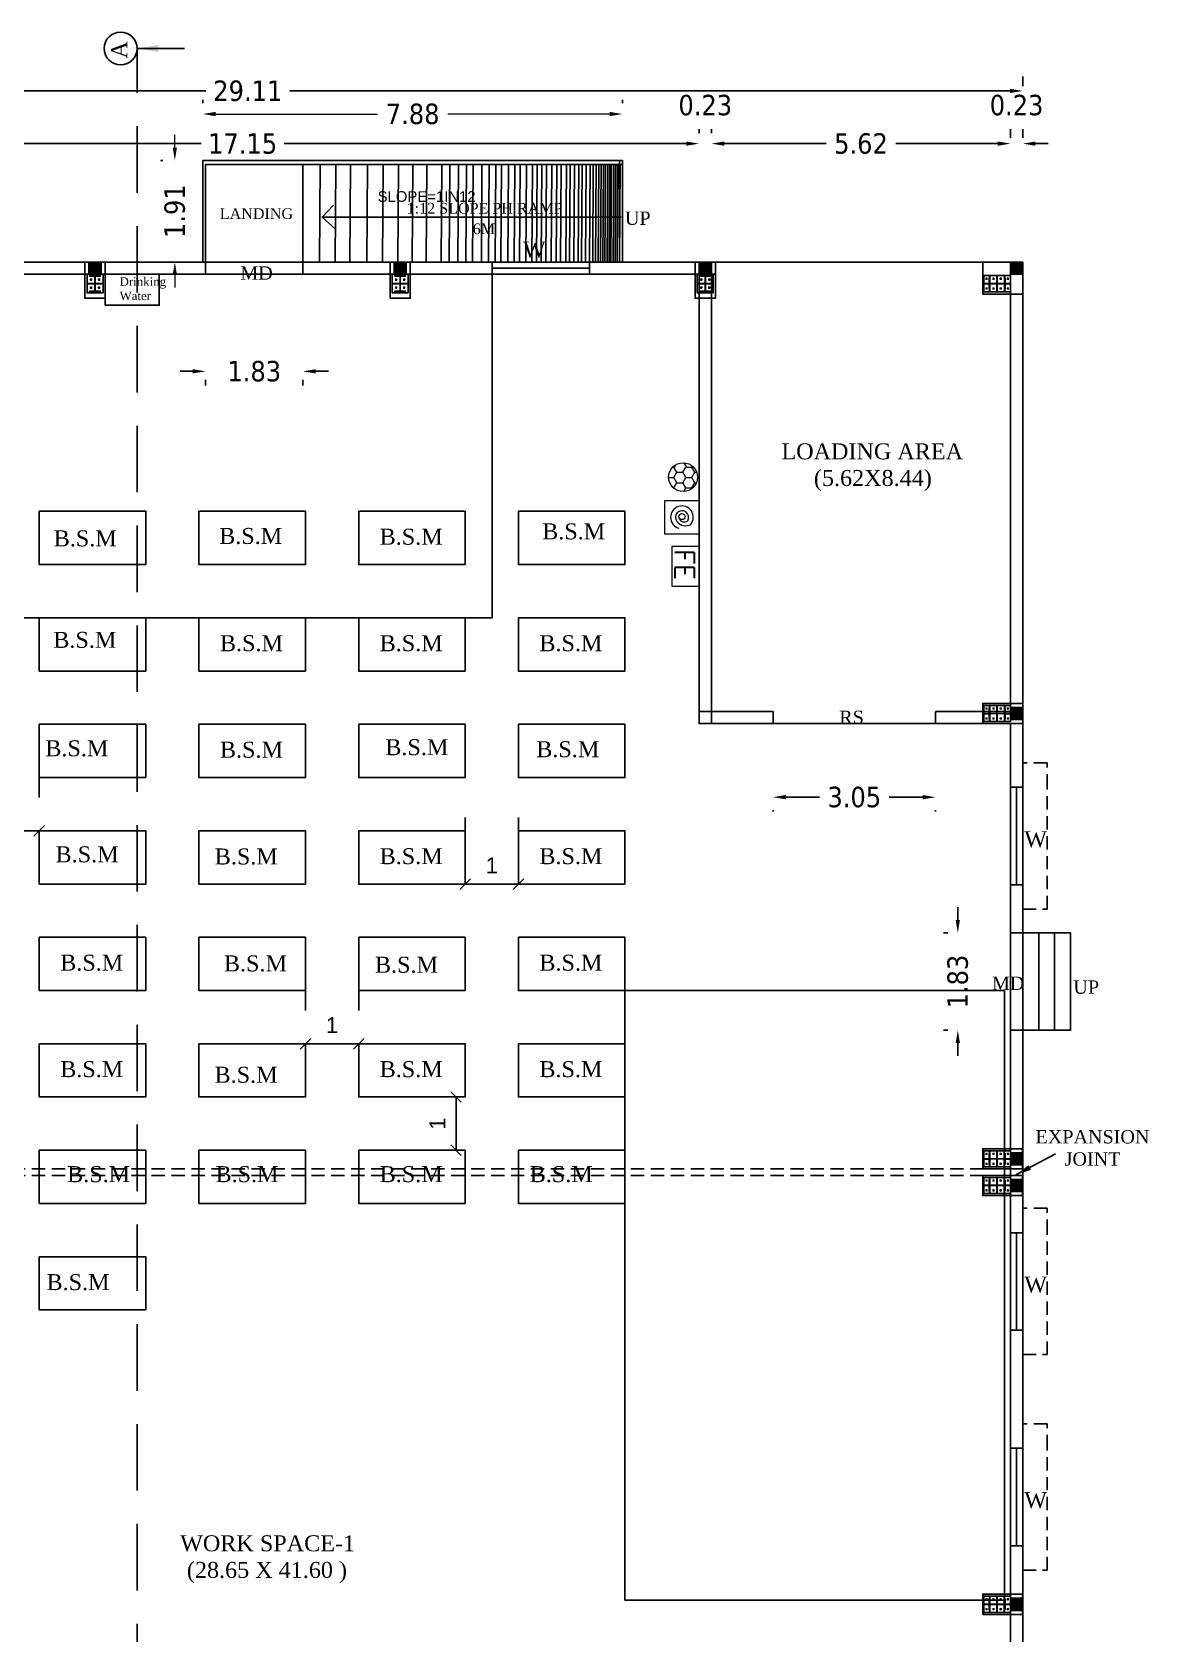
# Model space of a CAD drawing. Header units: metres. Extents: x 2063 to 2266, y 1708 to 2054.
# Drawn here: x 2231.33 to 2252.31, y 1903.13 to 1933.22 of the extents above; entities that cross this region are included whole.
import ezdxf

# ---------------------------------------------------------------- set-up
doc = ezdxf.new("R2010")
doc.units = ezdxf.units.M
doc.linetypes.add('DASHED', pattern=[0.75, 0.5, -0.25])
doc.linetypes.add('HIDDEN', pattern=[0.375, 0.25, -0.125])
for name, color, linetype in [('BLK_2_COVERED_AREA', 140, 'Continuous'), ('BLK_2_FLR_0_EXIT_WIDTH_DOOR', 2, 'Continuous'), ('BLK_2_FLR_0_REGULAR_ROOM_1', 4, 'Continuous'), ('BLK_2_FLR_0_ROOM_1_LIGHT_VENTILATION_1', 4, 'Continuous'), ('WORKSHOP_AREA', 121, 'Continuous')]:
    doc.layers.add(name, color=color, linetype=linetype)
doc.layers.add('BLK_2_DA_RAMP_1', color=1, linetype='Continuous', lineweight=0)
doc.layers.add('BLK_2_FLR_0_BLT_UP_AREA', color=45, linetype='Continuous', plot=False)
doc.styles.add('CODE', font='tahoma.ttf')
doc.styles.add('DIM', font='swissc.ttf')
doc.styles.add('ROMANS', font='times.ttf', dxfattribs={"height": 12})
doc.styles.add('Schedule', font='romans.shx')
doc.styles.get("Standard").update_dxf_attribs({"font": 'arial.ttf'})
doc.styles.add('TIMES NEW ROMAN', font='times.ttf')
doc.dimstyles.new('Din', dxfattribs={"dimscale": 0, "dimtxt": 0.25, "dimasz": 0.1, "dimexe": 0.15, "dimexo": 0.15, "dimgap": 0.03, "dimtad": 0, "dimzin": 0, "dimdsep": 46, "dimtxsty": 'DIM', "dimblk": 'ARCHTICK', "dimcen": 0.09, "dimdle": 0.15, "dimse1": 1, "dimse2": 1, "dimclrd": 256, "dimclre": 256, "dimclrt": 7, "dimadec": 0, "dimazin": 3, "dimtfac": 1, "dimtofl": 0, "dimtmove": 1, "dimatfit": 3, "dimfxl": 0, "dimtolj": 1, "dimtzin": 0, "dimarcsym": 0})
doc.dimstyles.new('ISO-25', dxfattribs={"dimtxt": 2.5, "dimasz": 2.5, "dimexe": 1.25, "dimexo": 0.625, "dimtad": 1, "dimtxsty": 'Standard', "dimcen": 2.5, "dimadec": 0, "dimazin": 0, "dimtfac": 1, "dimtmove": 0, "dimatfit": 3, "dimfxl": 0, "dimarcsym": 0})
doc.dimstyles.get("Standard").update_dxf_attribs({"dimtxt": 0.18, "dimasz": 0.18, "dimexe": 0.18, "dimexo": 0.0625, "dimgap": 0.09, "dimtad": 0, "dimtih": 1, "dimtoh": 1, "dimdec": 4, "dimzin": 0, "dimdsep": 46, "dimtxsty": 'Standard', "dimcen": 0.09, "dimadec": 0, "dimazin": 0, "dimtfac": 1, "dimtdec": 4, "dimtofl": 0, "dimtmove": 0, "dimatfit": 3, "dimfxl": 0, "dimtolj": 1, "dimtzin": 0, "dimarcsym": 0})

# ---------------------------------------------------------------- blocks, each defined once
blk = doc.blocks.new('BOLT')
at = {"linetype": 'ByBlock'}
for p, q in [((20, 0), (-20, 0)), ((0, -20), (0, 20))]:
    blk.add_line(p, q, dxfattribs=at)
blk.add_circle((0, 0), 10, dxfattribs=at)
blk = doc.blocks.new('90P')
blk.add_hatch(color=256).paths.add_polyline_path([(3179, 1331), (2949, 1331), (2949, 1101), (3179, 1101)])
for points in [[(2949, 1026), (3699, 1026), (3699, 1406), (2949, 1406)], [(3179, 1331), (2949, 1331), (2949, 1101), (3179, 1101)], [(3179, 1369), (3179, 1064), (3679, 1064), (3679, 1369)], [(3179, 1213), (3179, 1219), (3279, 1219), (3279, 1213)], [(3279, 1319), (3279, 1114), (3287, 1114), (3287, 1319)], [(3293, 1369), (3287, 1369), (3287, 1219), (3293, 1219)], [(3293, 1064), (3287, 1064), (3287, 1214), (3293, 1214)], [(3432, 1369), (3426, 1369), (3426, 1219), (3432, 1219)], [(3432, 1064), (3426, 1064), (3426, 1214), (3432, 1214)], [(3565, 1369), (3571, 1369), (3571, 1219), (3565, 1219)], [(3565, 1064), (3571, 1064), (3571, 1214), (3565, 1214)], [(3571, 1319), (3571, 1114), (3579, 1114), (3579, 1319)], [(3679, 1213), (3679, 1219), (3579, 1219), (3579, 1213)]]:
    blk.add_lwpolyline(points, close=True)
blk.add_lwpolyline([(3287, 1214), (3571, 1214), (3571, 1219), (3287, 1219), (3287, 1214)])
at = {"rotation": 180}
for p in [(3229, 1309), (3362, 1309), (3496, 1309)]:
    blk.add_blockref('BOLT', p, dxfattribs=at)
at = {"xscale": -1, "rotation": 180}
blk.add_blockref('BOLT', (3629, 1309), dxfattribs=at)
at = {"xscale": -1}
for p in [(3229, 1124), (3362, 1124), (3496, 1124)]:
    blk.add_blockref('BOLT', p, dxfattribs=at)
blk.add_blockref('BOLT', (3629, 1124))
blk = doc.blocks.new('A$C43231FD8')
for points in [[(150, -175), (-150, -175), (-150, 175), (150, 175)], [(-150, 3), (-150, -3), (-2, -3), (-2, 3)], [(103, 142), (-102, 142), (-102, 150), (103, 150)], [(150, 3), (150, -3), (3, -3), (3, 3)], [(103, -150), (-102, -150), (-102, -142), (103, -142)]]:
    blk.add_lwpolyline(points, close=True)
blk.add_lwpolyline([(-2, -142), (-2, 142), (3, 142), (3, -142), (-2, -142)])
at = {"rotation": 270}
for p in [(-75, 75), (-75, -75)]:
    blk.add_blockref('BOLT', p, dxfattribs=at)
at = {"xscale": -1, "rotation": 90}
for p in [(75, 75), (75, -75)]:
    blk.add_blockref('BOLT', p, dxfattribs=at)
blk = doc.blocks.new('7UJM')
blk.add_hatch(color=256).paths.add_polyline_path([(4472, 341), (4242, 341), (4242, 111), (4472, 111)])
for points in [[(4167, 111), (4547, 111), (4547, 791), (4167, 791)], [(4472, 341), (4242, 341), (4242, 111), (4472, 111)]]:
    blk.add_lwpolyline(points, close=True)
at = {"linetype": 'ByBlock', "xscale": -1, "rotation": 180}
blk.add_blockref('A$C43231FD8', (4357, 516), dxfattribs=at)
blk = doc.blocks.new('9856')
blk.add_hatch(color=256).paths.add_polyline_path([(3179, 341), (2949, 341), (2949, 111), (3179, 111)])
for points in [[(2949, 111), (3699, 111), (3699, 711), (2949, 711)], [(3179, 669), (3179, 364), (3679, 364), (3679, 669)], [(3279, 619), (3279, 414), (3287, 414), (3287, 619)], [(3293, 669), (3287, 669), (3287, 519), (3293, 519)], [(3432, 669), (3426, 669), (3426, 519), (3432, 519)], [(3565, 669), (3571, 669), (3571, 519), (3565, 519)], [(3571, 619), (3571, 414), (3579, 414), (3579, 619)], [(3179, 341), (2949, 341), (2949, 111), (3179, 111)], [(3179, 513), (3179, 519), (3279, 519), (3279, 513)], [(3293, 364), (3287, 364), (3287, 514), (3293, 514)], [(3432, 364), (3426, 364), (3426, 514), (3432, 514)], [(3565, 364), (3571, 364), (3571, 514), (3565, 514)], [(3679, 513), (3679, 519), (3579, 519), (3579, 513)]]:
    blk.add_lwpolyline(points, close=True)
blk.add_lwpolyline([(3287, 514), (3571, 514), (3571, 519), (3287, 519), (3287, 514)])
at = {"rotation": 180}
for p in [(3229, 609), (3362, 609), (3496, 609)]:
    blk.add_blockref('BOLT', p, dxfattribs=at)
at = {"xscale": -1, "rotation": 180}
blk.add_blockref('BOLT', (3629, 609), dxfattribs=at)
at = {"xscale": -1}
for p in [(3229, 424), (3362, 424), (3496, 424)]:
    blk.add_blockref('BOLT', p, dxfattribs=at)
blk.add_blockref('BOLT', (3629, 424))
blk = doc.blocks.new('A$C4F610507')
blk.add_lwpolyline([(1.128, 0.032), (4.112, 0.032), (4.112, 1.742), (1.128, 1.742)], close=True)
blk = doc.blocks.new('A$C3F6E631D')
at = {"lineweight": 9}
for p, q in [((0, 0.885), (0.902, 0.885)), ((0, 0), (0, 0.885)), ((0.902, 0.885), (0.902, 0)), ((0.902, 0), (0, 0))]:
    blk.add_line(p, q, dxfattribs=at)
blk.add_circle((0.448, 0.466), 0.0817, dxfattribs=at)
for centre, radius, start, end in [((0.448, 0.447), 0.299, 321.4372, 253.2573), ((0.449, 0.447), 0.174, 329.1263, 222.2936), ((0.543, 0.517), 0.292, 219.9012, 298.5281), ((0.509, 0.459), 0.135, 195.9931, 311.1342)]:
    blk.add_arc(centre, radius, start, end, dxfattribs=at)
blk = doc.blocks.new('A$C453E5C48')
at = {"linetype": 'ByBlock', "lineweight": 9}
for p, q in [((0, 0.489), (0.639, 0.489)), ((0, 0.063), (0, 0.489)), ((0.639, 0.489), (0.639, 0.063)), ((0.639, 0.063), (0, 0.063))]:
    blk.add_line(p, q, dxfattribs=at)
at = {"lineweight": 9, "style": 'Schedule'}
blk.add_text('FE', height=0.3048, dxfattribs=at).set_placement((0.051, 0.103))
blk = doc.blocks.new('A$C57323508')
at = {"lineweight": 9}
for p, q in [((0.134, 0.647), (0.158, 0.647)), ((0.213, 0.509), (0.134, 0.647)), ((0.134, 0.372), (0.213, 0.509)), ((0.158, 0.647), (0.181, 0.687)), ((0.213, 0.509), (0.372, 0.509)), ((0.372, 0.509), (0.451, 0.647)), ((0.451, 0.372), (0.372, 0.509)), ((0.475, 0.647), (0.41, 0.759)), ((0.475, 0.647), (0.634, 0.647)), ((0.689, 0.509), (0.61, 0.647)), ((0.61, 0.372), (0.689, 0.509)), ((0.634, 0.647), (0.648, 0.671)), ((0.689, 0.509), (0.737, 0.509)), ((0, 0.372), (0.134, 0.372)), ((0.126, 0.097), (0.134, 0.097)), ((0.213, 0.234), (0.134, 0.372)), ((0.134, 0.097), (0.213, 0.234)), ((0.141, 0.084), (0.134, 0.097)), ((0.213, 0.234), (0.372, 0.234)), ((0.372, 0.234), (0.451, 0.372)), ((0.451, 0.097), (0.372, 0.234)), ((0.396, 0), (0.451, 0.097)), ((0.451, 0.372), (0.61, 0.372)), ((0.451, 0.097), (0.61, 0.097)), ((0.689, 0.234), (0.61, 0.372)), ((0.61, 0.097), (0.689, 0.234)), ((0.618, 0.084), (0.61, 0.097)), ((0.689, 0.234), (0.73, 0.234))]:
    blk.add_line(p, q, dxfattribs=at)
blk.add_circle((0.38, 0.38), 0.38, dxfattribs=at)
blk = doc.blocks.new('_Oblique')
at = {"color": 0, "linetype": 'ByBlock', "lineweight": -2}
blk.add_line((-0.5, -0.5), (0.5, 0.5), dxfattribs=at)
blk = doc.blocks.new('*D46')
at = {"color": 0, "lineweight": -2}
for p, q in [((2230.466, 1918.84), (2230.466, 1919.465)), ((2231.466, 1918.84), (2231.466, 1919.465)), ((2230.466, 1918.215), (2231.466, 1918.215))]:
    blk.add_line(p, q, dxfattribs=at)
at = {"layer": 'Defpoints', "color": 0}
for p in [(2230.466, 1918.215, -19.765), (2231.466, 1918.215, -19.765), (2231.466, 1918.215)]:
    blk.add_point(p, dxfattribs=at)
at = {"color": 0, "lineweight": -2, "xscale": 0.2, "yscale": 0.2, "zscale": 0.2, "rotation": 180}
blk.add_blockref('_Oblique', (2230.466, 1918.215), dxfattribs=at)
at = {"color": 0, "lineweight": -2, "xscale": 0.2, "yscale": 0.2, "zscale": 0.2}
blk.add_blockref('_Oblique', (2231.466, 1918.215), dxfattribs=at)
at = {"color": 0, "insert": (2230.966, 1918.565), "char_height": 0.3, "attachment_point": 5}
blk.add_mtext('1', dxfattribs=at)
blk = doc.blocks.new('*D48')
at = {"color": 0, "lineweight": -2}
for p, q in [((2239.466, 1917.84), (2239.466, 1918.465)), ((2240.466, 1917.84), (2240.466, 1918.465)), ((2239.466, 1917.215), (2240.466, 1917.215))]:
    blk.add_line(p, q, dxfattribs=at)
at = {"layer": 'Defpoints', "color": 0}
for p in [(2239.466, 1917.215, -19.765), (2240.466, 1917.215, -19.765), (2240.466, 1917.215)]:
    blk.add_point(p, dxfattribs=at)
at = {"color": 0, "lineweight": -2, "xscale": 0.2, "yscale": 0.2, "zscale": 0.2, "rotation": 180}
blk.add_blockref('_Oblique', (2239.466, 1917.215), dxfattribs=at)
at = {"color": 0, "lineweight": -2, "xscale": 0.2, "yscale": 0.2, "zscale": 0.2}
blk.add_blockref('_Oblique', (2240.466, 1917.215), dxfattribs=at)
at = {"color": 0, "insert": (2239.966, 1917.565), "char_height": 0.3, "attachment_point": 5}
blk.add_mtext('1', dxfattribs=at)
blk = doc.blocks.new('*D49')
at = {"color": 0, "lineweight": -2}
for p, q in [((2238.841, 1913.215), (2238.044, 1913.215)), ((2239.294, 1913.215), (2239.294, 1912.215)), ((2238.841, 1912.215), (2238.044, 1912.215))]:
    blk.add_line(p, q, dxfattribs=at)
at = {"layer": 'Defpoints', "color": 0}
for p in [(2239.466, 1913.215, -19.765), (2239.294, 1912.215), (2239.466, 1912.215, -19.765)]:
    blk.add_point(p, dxfattribs=at)
at = {"color": 0, "lineweight": -2, "xscale": 0.2, "yscale": 0.2, "zscale": 0.2}
for p, rotation in [((2239.294, 1913.215), 90), ((2239.294, 1912.215), 270)]:
    blk.add_blockref('_Oblique', p, dxfattribs=dict(at, rotation=rotation))
at = {"color": 0, "insert": (2238.943, 1912.715), "char_height": 0.3, "attachment_point": 5, "rotation": 90}
blk.add_mtext('1', dxfattribs=at)
blk = doc.blocks.new('*D50')
at = {"color": 0, "lineweight": -2}
for p, q in [((2236.466, 1914.84), (2236.466, 1915.465)), ((2237.466, 1914.84), (2237.466, 1915.465)), ((2236.466, 1914.215), (2237.466, 1914.215))]:
    blk.add_line(p, q, dxfattribs=at)
at = {"layer": 'Defpoints', "color": 0}
for p in [(2236.466, 1914.215, -19.765), (2237.466, 1914.215, -19.765), (2237.466, 1914.215)]:
    blk.add_point(p, dxfattribs=at)
at = {"color": 0, "lineweight": -2, "xscale": 0.2, "yscale": 0.2, "zscale": 0.2, "rotation": 180}
blk.add_blockref('_Oblique', (2236.466, 1914.215), dxfattribs=at)
at = {"color": 0, "lineweight": -2, "xscale": 0.2, "yscale": 0.2, "zscale": 0.2}
blk.add_blockref('_Oblique', (2237.466, 1914.215), dxfattribs=at)
at = {"color": 0, "insert": (2236.966, 1914.565), "char_height": 0.3, "attachment_point": 5}
blk.add_mtext('1', dxfattribs=at)
blk = doc.blocks.new('*D85')
at = {"lineweight": -2}
for p, q in [((2226.713, 1931.355), (2226.713, 1931.389)), ((2243.861, 1931.316), (2243.861, 1931.389))]:
    blk.add_line(p, q, dxfattribs=at)
for p, q in [((2226.953, 1931.12), (2234.506, 1931.12)), ((2243.621, 1931.12), (2236.069, 1931.12))]:
    blk.add_line(p, q)
for points in [[(2226.953, 1931.16), (2226.953, 1931.08), (2226.713, 1931.12)], [(2243.621, 1931.16), (2243.621, 1931.08), (2243.861, 1931.12)]]:
    blk.add_solid(points)
at = {"layer": 'Defpoints', "color": 0}
for p in [(2243.861, 1931.12), (2243.861, 1928.666, -19.765), (2226.713, 1928.216, -49.413)]:
    blk.add_point(p, dxfattribs=at)
at = {"insert": (2235.287, 1931.12), "char_height": 0.384, "attachment_point": 5, "style": 'CODE'}
blk.add_mtext('\\A1;17.15', dxfattribs=at)
blk = doc.blocks.new('*D41')
at = {"lineweight": -2}
for p, q in [((2243.861, 1931.316), (2243.861, 1931.389)), ((2244.091, 1931.316), (2244.091, 1931.389))]:
    blk.add_line(p, q, dxfattribs=at)
for p, q in [((2243.621, 1931.12), (2243.381, 1931.12)), ((2244.331, 1931.12), (2244.571, 1931.12))]:
    blk.add_line(p, q)
for points in [[(2243.621, 1931.16), (2243.621, 1931.08), (2243.861, 1931.12)], [(2244.331, 1931.16), (2244.331, 1931.08), (2244.091, 1931.12)]]:
    blk.add_solid(points)
at = {"layer": 'Defpoints', "color": 0}
for p in [(2244.091, 1931.12), (2243.861, 1928.666, -19.765), (2244.091, 1928.666, -19.765)]:
    blk.add_point(p, dxfattribs=at)
at = {"insert": (2243.976, 1931.841), "char_height": 0.384, "attachment_point": 5, "style": 'CODE'}
blk.add_mtext('\\A1;0.23', dxfattribs=at)
blk = doc.blocks.new('*D86')
at = {"lineweight": -2}
for p, q in [((2244.091, 1931.316), (2244.091, 1931.389)), ((2249.708, 1931.228), (2249.708, 1931.389))]:
    blk.add_line(p, q, dxfattribs=at)
for p, q in [((2244.331, 1931.12), (2246.247, 1931.12)), ((2249.468, 1931.12), (2247.553, 1931.12))]:
    blk.add_line(p, q)
for points in [[(2244.331, 1931.16), (2244.331, 1931.08), (2244.091, 1931.12)], [(2249.468, 1931.16), (2249.468, 1931.08), (2249.708, 1931.12)]]:
    blk.add_solid(points)
at = {"layer": 'Defpoints', "color": 0}
for p in [(2249.708, 1931.12), (2244.091, 1928.666, -19.765), (2249.708, 1928.296, -9.883)]:
    blk.add_point(p, dxfattribs=at)
at = {"insert": (2246.9, 1931.12), "char_height": 0.384, "attachment_point": 5, "style": 'CODE'}
blk.add_mtext('\\A1;5.62', dxfattribs=at)
blk = doc.blocks.new('*D87')
at = {"lineweight": -2}
for p, q in [((2249.708, 1931.228), (2249.708, 1931.389)), ((2249.938, 1931.228), (2249.938, 1931.389))]:
    blk.add_line(p, q, dxfattribs=at)
for p, q in [((2249.468, 1931.12), (2249.228, 1931.12)), ((2250.178, 1931.12), (2250.418, 1931.12))]:
    blk.add_line(p, q)
for points in [[(2249.468, 1931.16), (2249.468, 1931.08), (2249.708, 1931.12)], [(2250.178, 1931.16), (2250.178, 1931.08), (2249.938, 1931.12)]]:
    blk.add_solid(points)
at = {"layer": 'Defpoints', "color": 0}
for p in [(2249.938, 1931.12), (2249.708, 1928.296, -9.883), (2249.938, 1928.296, -9.883)]:
    blk.add_point(p, dxfattribs=at)
at = {"insert": (2249.823, 1931.841), "char_height": 0.384, "attachment_point": 5, "style": 'CODE'}
blk.add_mtext('\\A1;0.23', dxfattribs=at)
blk = doc.blocks.new('*D42')
at = {"lineweight": -2}
for p, q in [((2220.828, 1932.2), (2220.828, 1932.379)), ((2249.938, 1932.2), (2249.938, 1932.379))]:
    blk.add_line(p, q, dxfattribs=at)
for p, q in [((2221.068, 1932.11), (2234.594, 1932.11)), ((2249.698, 1932.11), (2236.173, 1932.11))]:
    blk.add_line(p, q)
for points in [[(2221.068, 1932.15), (2221.068, 1932.07), (2220.828, 1932.11)], [(2249.698, 1932.15), (2249.698, 1932.07), (2249.938, 1932.11)]]:
    blk.add_solid(points)
at = {"layer": 'Defpoints', "color": 0}
for p in [(2249.938, 1932.11), (2220.828, 1928.896, -9.883), (2249.938, 1928.896, -9.883)]:
    blk.add_point(p, dxfattribs=at)
at = {"insert": (2235.383, 1932.11), "char_height": 0.384, "attachment_point": 5, "style": 'CODE'}
blk.add_mtext('\\A1;29.11', dxfattribs=at)
blk = doc.blocks.new('*D263')
at = {"layer": 'BLK_2_FLR_0_EXIT_WIDTH_DOOR'}
for p, q in [((2234.35, 1926.844), (2234.11, 1926.844)), ((2236.66, 1926.844), (2236.9, 1926.844))]:
    blk.add_line(p, q, dxfattribs=at)
at = {"layer": 'BLK_2_FLR_0_EXIT_WIDTH_DOOR', "lineweight": -2}
for p, q in [((2234.59, 1926.687), (2234.59, 1926.576)), ((2236.42, 1926.687), (2236.42, 1926.576))]:
    blk.add_line(p, q, dxfattribs=at)
at = {"layer": 'BLK_2_FLR_0_EXIT_WIDTH_DOOR'}
for points in [[(2234.35, 1926.884), (2234.35, 1926.804), (2234.59, 1926.844)], [(2236.66, 1926.884), (2236.66, 1926.804), (2236.42, 1926.844)]]:
    blk.add_solid(points, dxfattribs=at)
at = {"layer": 'Defpoints', "color": 0}
for p in [(2234.59, 1928.666, -9.883), (2236.42, 1928.666, -9.883), (2236.42, 1926.844)]:
    blk.add_point(p, dxfattribs=at)
at = {"layer": 'BLK_2_FLR_0_EXIT_WIDTH_DOOR', "insert": (2235.505, 1926.844), "char_height": 0.384, "attachment_point": 5, "style": 'CODE'}
blk.add_mtext('\\A1;1.83', dxfattribs=at)
blk = doc.blocks.new('*D264')
at = {"layer": 'BLK_2_FLR_0_EXIT_WIDTH_DOOR', "lineweight": -2}
for p, q in [((2245.25, 1918.605), (2245.25, 1918.577)), ((2248.3, 1918.605), (2248.3, 1918.577))]:
    blk.add_line(p, q, dxfattribs=at)
at = {"layer": 'BLK_2_FLR_0_EXIT_WIDTH_DOOR'}
for p, q in [((2245.49, 1918.846), (2246.121, 1918.846)), ((2248.06, 1918.846), (2247.429, 1918.846))]:
    blk.add_line(p, q, dxfattribs=at)
for points in [[(2245.49, 1918.886), (2245.49, 1918.806), (2245.25, 1918.846)], [(2248.06, 1918.886), (2248.06, 1918.806), (2248.3, 1918.846)]]:
    blk.add_solid(points, dxfattribs=at)
at = {"layer": 'Defpoints', "color": 0}
for p in [(2245.25, 1920.457, -36.409), (2248.3, 1920.457, -36.409), (2248.3, 1918.846)]:
    blk.add_point(p, dxfattribs=at)
at = {"layer": 'BLK_2_FLR_0_EXIT_WIDTH_DOOR', "insert": (2246.775, 1918.846), "char_height": 0.384, "attachment_point": 5, "style": 'CODE'}
blk.add_mtext('\\A1;3.05', dxfattribs=at)
blk = doc.blocks.new('*D265')
at = {"layer": 'BLK_2_FLR_0_EXIT_WIDTH_DOOR'}
for p, q in [((2248.719, 1916.538), (2248.719, 1916.778)), ((2248.719, 1914.228), (2248.719, 1913.988))]:
    blk.add_line(p, q, dxfattribs=at)
at = {"layer": 'BLK_2_FLR_0_EXIT_WIDTH_DOOR', "lineweight": -2}
for p, q in [((2248.53, 1916.298), (2248.45, 1916.298)), ((2248.53, 1914.468), (2248.45, 1914.468))]:
    blk.add_line(p, q, dxfattribs=at)
at = {"layer": 'BLK_2_FLR_0_EXIT_WIDTH_DOOR'}
for points in [[(2248.679, 1916.538), (2248.759, 1916.538), (2248.719, 1916.298)], [(2248.679, 1914.228), (2248.759, 1914.228), (2248.719, 1914.468)]]:
    blk.add_solid(points, dxfattribs=at)
at = {"layer": 'Defpoints', "color": 0}
for p in [(2248.719, 1916.298), (2249.938, 1916.298, -9.883), (2249.938, 1914.468, -9.883)]:
    blk.add_point(p, dxfattribs=at)
at = {"layer": 'BLK_2_FLR_0_EXIT_WIDTH_DOOR', "insert": (2248.719, 1915.383), "char_height": 0.384, "attachment_point": 5, "rotation": 90, "style": 'CODE'}
blk.add_mtext('\\A1;1.83', dxfattribs=at)
blk = doc.blocks.new('*D279')
at = {"layer": 'BLK_2_DA_RAMP_1'}
for p, q in [((2234.013, 1931.046), (2234.013, 1931.286)), ((2234.013, 1928.656), (2234.013, 1928.416))]:
    blk.add_line(p, q, dxfattribs=at)
at = {"layer": 'BLK_2_DA_RAMP_1', "lineweight": -2}
for p, q in [((2233.787, 1930.806), (2233.744, 1930.806)), ((2233.787, 1928.896), (2233.744, 1928.896))]:
    blk.add_line(p, q, dxfattribs=at)
at = {"layer": 'BLK_2_DA_RAMP_1'}
for points in [[(2233.973, 1931.046), (2234.053, 1931.046), (2234.013, 1930.806)], [(2233.973, 1928.656), (2234.053, 1928.656), (2234.013, 1928.896)]]:
    blk.add_solid(points, dxfattribs=at)
at = {"layer": 'Defpoints', "color": 0}
for p in [(2234.54, 1930.806, -9.883), (2234.013, 1928.896), (2234.54, 1928.896, -9.883)]:
    blk.add_point(p, dxfattribs=at)
at = {"layer": 'BLK_2_DA_RAMP_1', "insert": (2234.013, 1929.851), "char_height": 0.384, "attachment_point": 5, "rotation": 90, "style": 'CODE'}
blk.add_mtext('\\A1;1.91', dxfattribs=at)
blk = doc.blocks.new('*D280')
at = {"layer": 'BLK_2_DA_RAMP_1', "lineweight": -2}
for p, q in [((2234.54, 1931.883), (2234.54, 1931.945)), ((2242.42, 1931.883), (2242.42, 1931.945))]:
    blk.add_line(p, q, dxfattribs=at)
at = {"layer": 'BLK_2_DA_RAMP_1'}
for p, q in [((2234.78, 1931.676), (2237.822, 1931.676)), ((2242.18, 1931.676), (2239.138, 1931.676))]:
    blk.add_line(p, q, dxfattribs=at)
for points in [[(2234.78, 1931.716), (2234.78, 1931.636), (2234.54, 1931.676)], [(2242.18, 1931.716), (2242.18, 1931.636), (2242.42, 1931.676)]]:
    blk.add_solid(points, dxfattribs=at)
at = {"layer": 'Defpoints', "color": 0}
for p in [(2242.42, 1931.676), (2234.54, 1930.806, -9.883), (2242.42, 1930.806, -9.883)]:
    blk.add_point(p, dxfattribs=at)
at = {"layer": 'BLK_2_DA_RAMP_1', "insert": (2238.48, 1931.676), "char_height": 0.384, "attachment_point": 5, "style": 'CODE'}
blk.add_mtext('\\A1;7.88', dxfattribs=at)

msp = doc.modelspace()

# ---------------------------------------------------------------- hatches: boundary and pattern name
h = msp.add_hatch()
h.set_pattern_fill('ANSI31', color=256, scale=80, angle=180)
h.set_pattern_definition([(225, (-2224.3, -81.52), (179.605, -179.605), [])])
h.paths.add_polyline_path([(2244.091, 1920.457), (2243.861, 1920.457), (2243.861, 1920.227), (2244.091, 1920.227)])
h = msp.add_hatch()
h.set_pattern_fill('ANSI31', color=256, scale=80, angle=180)
h.set_pattern_definition([(225, (-2256.75, -81.67), (179.605, -179.605), [])])
h.paths.add_polyline_path([(2244.091, 1920.457), (2243.861, 1920.457), (2243.861, 1920.227), (2244.091, 1920.227)])

# ---------------------------------------------------------------- linework, layer by layer
at = {"linetype": 'HIDDEN', "ltscale": 5}
msp.add_line((2233.304, 1873.947, -19.765), (2233.304, 1932.907, -19.765), dxfattribs=at)
for p, q in [((2234.54, 1930.806, -9.883), (2242.42, 1930.806, -9.883)), ((2234.54, 1928.896, -9.883), (2234.54, 1930.806, -9.883)), ((2234.59, 1930.726, -9.883), (2242.42, 1930.726, -9.883)), ((2234.59, 1929.196, -9.883), (2234.59, 1930.726, -9.883)), ((2236.42, 1928.896, -9.883), (2236.42, 1930.726, -9.883)), ((2236.74, 1930.726, -9.883), (2236.728, 1928.896, -9.883)), ((2237.039, 1930.726, -9.883), (2237.027, 1928.896, -9.883)), ((2237.314, 1930.726, -9.883), (2237.302, 1928.896, -9.883)), ((2237.633, 1930.726, -9.883), (2237.621, 1928.896, -9.883)), ((2237.928, 1930.726, -9.883), (2237.916, 1928.896, -9.883)), ((2238.213, 1930.726, -9.883), (2238.201, 1928.896, -9.883)), ((2238.483, 1930.726, -9.883), (2238.471, 1928.896, -9.883)), ((2238.745, 1930.726, -9.883), (2238.733, 1928.896, -9.883)), ((2239.028, 1930.726, -9.883), (2239.016, 1928.896, -9.883)), ((2239.175, 1930.726, -9.883), (2239.163, 1928.896, -9.883)), ((2239.342, 1930.726, -9.883), (2239.33, 1928.896, -9.883)), ((2239.49, 1930.726, -9.883), (2239.478, 1928.896, -9.883)), ((2239.617, 1930.726, -9.883), (2239.605, 1928.896, -9.883)), ((2239.782, 1930.726, -9.883), (2239.77, 1928.896, -9.883)), ((2239.914, 1930.726, -9.883), (2239.902, 1928.896, -9.883)), ((2240.042, 1930.726, -9.883), (2240.03, 1928.896, -9.883)), ((2240.149, 1930.726, -9.883), (2240.137, 1928.896, -9.883)), ((2240.278, 1930.726, -9.883), (2240.266, 1928.896, -9.883)), ((2240.396, 1930.726, -9.883), (2240.384, 1928.896, -9.883)), ((2240.5, 1930.726, -9.883), (2240.488, 1928.896, -9.883)), ((2240.618, 1930.726, -9.883), (2240.606, 1928.896, -9.883)), ((2240.731, 1930.726, -9.883), (2240.719, 1928.896, -9.883)), ((2240.819, 1930.726, -9.883), (2240.807, 1928.896, -9.883)), ((2240.908, 1930.726, -9.883), (2240.896, 1928.896, -9.883)), ((2240.992, 1930.726, -9.883), (2240.98, 1928.896, -9.883)), ((2241.091, 1930.726, -9.883), (2241.079, 1928.896, -9.883)), ((2241.189, 1930.726, -9.883), (2241.177, 1928.896, -9.883)), ((2241.268, 1930.726, -9.883), (2241.256, 1928.896, -9.883)), ((2241.372, 1930.726, -9.883), (2241.36, 1928.896, -9.883)), ((2241.439, 1930.726, -9.883), (2241.427, 1928.894, -9.883)), ((2241.518, 1930.726, -9.883), (2241.506, 1928.894, -9.883)), ((2241.602, 1930.726, -9.883), (2241.59, 1928.894, -9.883)), ((2241.666, 1930.726, -9.883), (2241.654, 1928.894, -9.883)), ((2241.736, 1930.726, -9.883), (2241.724, 1928.894, -9.883)), ((2241.815, 1930.726, -9.883), (2241.803, 1928.894, -9.883)), ((2241.815, 1930.726, -9.883), (2241.803, 1928.896, -9.883)), ((2241.873, 1930.726, -9.883), (2241.861, 1928.896, -9.883)), ((2241.926, 1930.726, -9.883), (2241.914, 1928.896, -9.883)), ((2241.976, 1930.726, -9.883), (2241.964, 1928.896, -9.883)), ((2242.019, 1930.726, -9.883), (2242.007, 1928.896, -9.883)), ((2242.065, 1930.726, -9.883), (2242.054, 1928.896, -9.883)), ((2242.103, 1930.726, -9.883), (2242.091, 1928.896, -9.883)), ((2242.103, 1930.726, -9.883), (2242.091, 1928.896, -9.883)), ((2242.148, 1930.726, -9.883), (2242.136, 1928.896, -9.883)), ((2242.183, 1930.726, -9.883), (2242.171, 1928.896, -9.883)), ((2242.215, 1930.726, -9.883), (2242.203, 1928.896, -9.883)), ((2242.215, 1930.726, -9.883), (2242.203, 1928.893, -9.883)), ((2242.26, 1930.726, -9.883), (2242.248, 1928.896, -9.883)), ((2242.26, 1930.726, -9.883), (2242.248, 1928.893, -9.883)), ((2242.297, 1930.726, -9.883), (2242.285, 1928.896, -9.883)), ((2242.332, 1930.726, -9.883), (2242.32, 1928.896, -9.883)), ((2242.377, 1930.726, -9.883), (2242.365, 1928.896, -9.883)), ((2242.42, 1930.726, -9.883), (2242.42, 1930.806, -9.883)), ((2242.42, 1930.726, -9.883), (2242.42, 1928.896, -9.883)), ((2242.42, 1930.396, -9.883), (2242.42, 1930.446, -9.883)), ((2236.778, 1929.741, -9.883), (2242.394, 1929.741, -9.883)), ((2234.59, 1928.896, -9.883), (2234.59, 1929.196, -9.883)), ((2236.42, 1929.196, -9.883), (2236.42, 1928.896, -9.883)), ((2234.59, 1928.666, -9.883), (2234.59, 1928.896, -9.883)), ((2234.59, 1928.896, -9.883), (2236.42, 1928.896, -9.883)), ((2236.42, 1928.666, -9.883), (2236.42, 1928.896, -9.883)), ((2243.861, 1928.817, -46.292), (2243.861, 1920.227, -46.292)), ((2244.091, 1928.817, -46.292), (2244.091, 1920.457, -46.292)), ((2249.708, 1928.896, -9.883), (2249.708, 1920.306, -9.883)), ((2225.373, 1928.666, -9.883), (2234.59, 1928.666, -9.883)), ((2236.42, 1928.666, -9.883), (2244.166, 1928.666, -9.883)), ((2239.971, 1928.781, -1265.007), (2241.801, 1928.781, -1265.007)), ((2244.091, 1920.457, -36.409), (2245.25, 1920.457, -36.409)), ((2245.25, 1920.457, -36.409), (2245.25, 1920.227, -36.409)), ((2248.3, 1920.457, -36.409), (2249.708, 1920.457, -36.409)), ((2248.3, 1920.457, -36.409), (2248.3, 1920.227, -36.409)), ((2243.861, 1920.227, -36.409), (2245.25, 1920.227, -36.409)), ((2248.3, 1920.227, -36.409), (2249.708, 1920.227, -36.409)), ((2249.708, 1920.227, -9.883), (2249.708, 1916.298, -9.883)), ((2249.823, 1917.201, 39.53), (2249.823, 1919.031, 39.53)), ((2249.708, 1916.298, -9.883), (2249.938, 1916.298, -9.883)), ((2249.938, 1916.298, -9.883), (2250.238, 1916.298, -9.883)), ((2250.238, 1916.298, -9.883), (2250.238, 1914.468, -9.883)), ((2250.238, 1916.298, -9.883), (2250.838, 1916.298, -9.883)), ((2250.538, 1916.298, -9.883), (2250.538, 1914.468, -9.883)), ((2250.838, 1916.298, -9.883), (2250.838, 1914.468, -9.883)), ((2249.708, 1914.468, -9.883), (2249.708, 1887.066, -9.883)), ((2249.708, 1914.468, -9.883), (2249.938, 1914.468, -9.883)), ((2250.238, 1914.468, -9.883), (2249.938, 1914.468, -9.883)), ((2250.238, 1914.468, -9.883), (2250.838, 1914.468, -9.883)), ((2249.823, 1908.836, -9.883), (2249.823, 1910.666, -9.883)), ((2249.823, 1904.788, -9.883), (2249.823, 1906.618, -9.883))]:
    msp.add_line(p, q)
at = {"linetype": 'HIDDEN'}
for p, q in [((2220.827, 1911.863, -36.409), (2249.938, 1911.863, -36.409)), ((2220.827, 1911.743, -36.409), (2249.938, 1911.743, -36.409))]:
    msp.add_line(p, q, dxfattribs=at)
for points, elevation in [([(2234.54, 1930.806), (2242.365, 1930.806), (2242.365, 1928.896), (2234.54, 1928.896)], -9.883), ([(2241.801, 1928.896), (2241.801, 1928.666), (2239.971, 1928.666), (2239.971, 1928.896)], -1265.007), ([(2244.091, 1920.457), (2243.861, 1920.457), (2243.861, 1920.227), (2244.091, 1920.227)], -36.409), ([(2249.708, 1919.031), (2249.938, 1919.031), (2249.938, 1917.201), (2249.708, 1917.201)], 39.53), ([(2249.938, 1916.298), (2250.838, 1916.298), (2250.838, 1914.468), (2249.938, 1914.468)], -9.883), ([(2249.708, 1910.666), (2249.938, 1910.666), (2249.938, 1908.836), (2249.708, 1908.836)], -9.883), ([(2249.708, 1906.618), (2249.938, 1906.618), (2249.938, 1904.788), (2249.708, 1904.788)], -9.883)]:
    msp.add_lwpolyline(points, close=True, dxfattribs=dict(elevation=elevation))
at = {"elevation": -9.883}
msp.add_lwpolyline([(2237.026, 1929.519), (2236.778, 1929.741), (2236.992, 1929.964)], dxfattribs=at)
at = {"ltscale": 25, "elevation": -19.765}
for points in [[(2231.466, 1924.215), (2233.466, 1924.215), (2233.466, 1923.215), (2231.466, 1923.215)], [(2234.466, 1924.215), (2236.466, 1924.215), (2236.466, 1923.215), (2234.466, 1923.215)], [(2237.466, 1924.215), (2239.466, 1924.215), (2239.466, 1923.215), (2237.466, 1923.215)], [(2240.466, 1924.215), (2242.466, 1924.215), (2242.466, 1923.215), (2240.466, 1923.215)], [(2231.466, 1922.215), (2233.466, 1922.215), (2233.466, 1921.215), (2231.466, 1921.215)], [(2234.466, 1922.215), (2236.466, 1922.215), (2236.466, 1921.215), (2234.466, 1921.215)], [(2237.466, 1922.215), (2239.466, 1922.215), (2239.466, 1921.215), (2237.466, 1921.215)], [(2240.466, 1922.215), (2242.466, 1922.215), (2242.466, 1921.215), (2240.466, 1921.215)], [(2231.466, 1920.215), (2233.466, 1920.215), (2233.466, 1919.215), (2231.466, 1919.215)], [(2234.466, 1920.215), (2236.466, 1920.215), (2236.466, 1919.215), (2234.466, 1919.215)], [(2237.466, 1920.215), (2239.466, 1920.215), (2239.466, 1919.215), (2237.466, 1919.215)], [(2240.466, 1920.215), (2242.466, 1920.215), (2242.466, 1919.215), (2240.466, 1919.215)], [(2231.466, 1918.215), (2233.466, 1918.215), (2233.466, 1917.215), (2231.466, 1917.215)], [(2234.466, 1918.215), (2236.466, 1918.215), (2236.466, 1917.215), (2234.466, 1917.215)], [(2237.466, 1918.215), (2239.466, 1918.215), (2239.466, 1917.215), (2237.466, 1917.215)], [(2240.466, 1918.215), (2242.466, 1918.215), (2242.466, 1917.215), (2240.466, 1917.215)], [(2231.466, 1916.215), (2233.466, 1916.215), (2233.466, 1915.215), (2231.466, 1915.215)], [(2234.466, 1916.215), (2236.466, 1916.215), (2236.466, 1915.215), (2234.466, 1915.215)], [(2237.466, 1916.215), (2239.466, 1916.215), (2239.466, 1915.215), (2237.466, 1915.215)], [(2240.466, 1916.215), (2242.466, 1916.215), (2242.466, 1915.215), (2240.466, 1915.215)], [(2231.466, 1914.215), (2233.466, 1914.215), (2233.466, 1913.215), (2231.466, 1913.215)], [(2234.466, 1914.215), (2236.466, 1914.215), (2236.466, 1913.215), (2234.466, 1913.215)], [(2237.466, 1914.215), (2239.466, 1914.215), (2239.466, 1913.215), (2237.466, 1913.215)], [(2240.466, 1914.215), (2242.466, 1914.215), (2242.466, 1913.215), (2240.466, 1913.215)], [(2231.466, 1912.215), (2233.466, 1912.215), (2233.466, 1911.215), (2231.466, 1911.215)], [(2234.466, 1912.215), (2236.466, 1912.215), (2236.466, 1911.215), (2234.466, 1911.215)], [(2237.466, 1912.215), (2239.466, 1912.215), (2239.466, 1911.215), (2237.466, 1911.215)], [(2240.466, 1912.215), (2242.466, 1912.215), (2242.466, 1911.215), (2240.466, 1911.215)], [(2231.466, 1910.215), (2233.466, 1910.215), (2233.466, 1909.215), (2231.466, 1909.215)]]:
    msp.add_lwpolyline(points, close=True, dxfattribs=at)
at = {"linetype": 'HIDDEN', "elevation": 39.53}
for points in [[(2249.938, 1917.201), (2249.938, 1916.741), (2250.398, 1916.741), (2250.398, 1919.031), (2250.398, 1919.491), (2249.938, 1919.491), (2249.938, 1919.031)], [(2249.938, 1908.836), (2249.938, 1908.376), (2250.398, 1908.376), (2250.398, 1910.666), (2250.398, 1911.126), (2249.938, 1911.126), (2249.938, 1910.666)], [(2249.938, 1904.788), (2249.938, 1904.328), (2250.398, 1904.328), (2250.398, 1906.618), (2250.398, 1907.078), (2249.938, 1907.078), (2249.938, 1906.618)]]:
    msp.add_lwpolyline(points, dxfattribs=at)
msp.add_circle((2232.995, 1932.907, -19.765), 0.309)
at = {"layer": 'BLK_2_COVERED_AREA', "color": 140, "ltscale": 0.3, "elevation": -9.883}
msp.add_lwpolyline([(2220.828, 1928.896), (2249.938, 1928.896), (2249.938, 1886.836), (2220.828, 1886.836)], close=True, dxfattribs=at)
at = {"layer": 'BLK_2_DA_RAMP_1', "color": 1, "elevation": -9.883}
msp.add_lwpolyline([(2234.54, 1928.896), (2242.42, 1928.896), (2242.42, 1930.806), (2234.54, 1930.806)], close=True, dxfattribs=at)
at = {"layer": 'BLK_2_FLR_0_BLT_UP_AREA', "color": 45, "lineweight": -2, "elevation": -9.883}
msp.add_lwpolyline([(2220.828, 1886.836), (2220.828, 1928.896), (2249.938, 1928.896), (2249.938, 1886.836)], close=True, dxfattribs=at)
at = {"layer": 'BLK_2_FLR_0_REGULAR_ROOM_1', "color": 4, "elevation": -9.883}
msp.add_lwpolyline([(2221.058, 1926.206), (2226.713, 1926.206), (2226.713, 1928.216), (2226.713, 1928.666), (2243.861, 1928.666), (2243.861, 1920.227), (2249.708, 1920.227), (2249.708, 1887.066), (2221.058, 1887.066)], close=True, dxfattribs=at)
at = {"layer": 'BLK_2_FLR_0_ROOM_1_LIGHT_VENTILATION_1', "color": 4}
for points, elevation in [([(2230.415, 1928.666), (2239.974, 1928.666), (2239.974, 1922.215), (2230.415, 1922.215)], -1284.772), ([(2249.596, 1903.766), (2242.466, 1903.766), (2242.466, 1915.215), (2249.596, 1915.215)], 13.004)]:
    msp.add_lwpolyline(points, close=True, dxfattribs=dict(at, elevation=elevation))
at = {"layer": 'WORKSHOP_AREA', "color": 121, "elevation": -9.883}
msp.add_lwpolyline([(2221.058, 1926.206), (2226.713, 1926.206), (2226.713, 1928.216), (2226.713, 1928.666), (2243.861, 1928.666), (2243.861, 1920.227), (2249.708, 1920.227), (2249.708, 1887.066), (2221.058, 1887.066)], close=True, dxfattribs=at)

# ---------------------------------------------------------------- block references
at = {"yscale": 0.00099999999949, "zscale": 0.00099999999949, "rotation": 180}
for name, p, xscale in [('7UJM', (2228.157, 1929.007, -39.53), -0.00099999999949), ('7UJM', (2233.888, 1929.007, -29.648), -0.00099999999949), ('7UJM', (2239.619, 1929.007, -19.765), -0.00099999999949), ('9856', (2252.887, 1929.007, -9.883), 0.00099999999949)]:
    msp.add_blockref(name, p, dxfattribs=dict(at, xscale=xscale))
for name, p, xscale, yscale, zscale in [('A$C4F610507', (2232.32, 1928.073, -39.53), 0.3407394036792299, 0.3407394036792299, 0.3407394036792299), ('90P', (2252.887, 1919.201, -36.409), -0.00099999999949, 0.00099999999949, 0.00099999999949), ('90P', (2252.886, 1910.837, 13.004), -0.00099999999949, 0.00099999999949, 0.00099999999949), ('90P', (2252.886, 1910.337, -13.523), -0.00099999999949, 0.00099999999949, 0.00099999999949), ('90P', (2252.886, 1902.472, 13.004), -0.00099999999949, 0.00099999999949, 0.00099999999949)]:
    msp.add_blockref(name, p, dxfattribs=dict(xscale=xscale, yscale=yscale, zscale=zscale))
at = {"linetype": 'ByBlock', "xscale": 0.7126578376708271, "yscale": 0.7126578376708271, "zscale": 0.7126578376708271}
for name, p in [('A$C57323508', (2243.288, 1924.585, -46.143)), ('A$C3F6E631D', (2243.219, 1923.784, -46.292))]:
    msp.add_blockref(name, p, dxfattribs=at)
at = {"linetype": 'ByBlock', "xscale": 1.18776306278471, "yscale": 1.18776306278471, "zscale": 1.18776306278471, "rotation": 270}
msp.add_blockref('A$C453E5C48', (2243.28, 1923.561, -46.292), dxfattribs=at)

# ---------------------------------------------------------------- texts
at = {"insert": (2232.819, 1933.045, -19.765), "char_height": 0.3, "attachment_point": 3, "rotation": 90, "style": 'ROMANS'}
msp.add_mtext_dynamic_manual_height_columns('A', width=0.26523, gutter_width=1, heights=[0], dxfattribs=at)
at = {"attachment_point": 1, "style": 'TIMES NEW ROMAN'}
for s, width, gutter_width, insert, char_height in [('{\\W1.495186; }LANDING', 1.55574, 1, (2234.745, 1929.906, -9.883), 0.2), ('{\\W3.433598; }1:12 SLOPE PH RAMP', 3.3256, 1, (2238.107, 1930.007, -9.883), 0.2), ('UP', 0.50877, 1, (2242.467, 1929.845, -9.883), 0.25), ('{\\W9.93604;  }6M', 3.3256, 1, (2238.107, 1929.621, -9.883), 0.2), ('W', 0.55777, 1, (2240.553, 1929.281, -1265.007), 0.3), ('MD', 0.50877, 1, (2235.243, 1928.815, -9.883), 0.25), ('Drinking \\PWater', 0.3189, 1.496, (2232.974, 1928.61, -39.53), 0.1604), ('{\\W4.447046; }LOADING AREA\\P{\\W9.825952; }(5.62X8.44)', 4.30529, 1, (2244.903, 1925.491, -9.883), 0.3), ('RS', 0.50877, 1, (2246.492, 1920.471, -9.883), 0.25), ('W', 0.55777, 1, (2249.967, 1918.207, -9.883), 0.3), ('MD', 0.50877, 1, (2249.361, 1915.476, -9.883), 0.25), ('UP', 0.50877, 1, (2250.89, 1915.404, -9.883), 0.25), ('{\\W0.935177; }EXPANSION \\P{\\W6.735958; }JOINT', 2.25173, 1, (2250.09, 1912.593, -9.883), 0.25), ('W', 0.55777, 1, (2249.967, 1909.843, -9.883), 0.3), ('W', 0.55777, 1, (2249.967, 1905.795, -9.883), 0.3), ('{\\W3.519116; }WORK SPACE-1\\P{\\W4.63728; }(28.65 X 41.60 )', 3.93127, 1, (2233.714, 1904.983, -9.883), 0.3)]:
    msp.add_mtext_dynamic_manual_height_columns(s, width=width, gutter_width=gutter_width, heights=[0], dxfattribs=dict(at, insert=insert, char_height=char_height))
at = {"linetype": 'DASHED', "ltscale": 0.3, "char_height": 0.3, "attachment_point": 1}
for insert in [(2231.738, 1923.857, 19.765), (2234.846, 1923.902, 19.765), (2237.86, 1923.888), (2240.913, 1923.988, 19.765), (2231.73, 1921.951, 19.765), (2234.86, 1921.888), (2237.86, 1921.888), (2240.86, 1921.888), (2231.58, 1919.914, 19.765), (2234.86, 1919.888), (2237.966, 1919.935, 19.765), (2240.801, 1919.897, 19.765), (2231.773, 1917.923, 19.765), (2234.763, 1917.882, 19.765), (2237.86, 1917.888), (2240.86, 1917.888), (2231.86, 1915.888), (2234.935, 1915.874, 19.765), (2240.86, 1915.888), (2237.772, 1915.849, 19.765), (2231.86, 1913.888), (2234.759, 1913.783, 19.765), (2237.86, 1913.888), (2240.86, 1913.888), (2231.99, 1911.916, -16.644), (2234.777, 1911.916, -16.644), (2237.86, 1911.916, -16.644), (2240.678, 1911.916, -16.644), (2231.603, 1909.888, 19.765)]:
    msp.add_mtext_dynamic_manual_height_columns('{\\fTimes New Roman|b0|i0|c0|p18;B.S.M}', width=0.30603, gutter_width=1, heights=[0], dxfattribs=dict(at, insert=insert))
at = {"layer": 'BLK_2_DA_RAMP_1', "color": 1, "insert": (2238.742, 1930.227, -9.883), "char_height": 0.2, "width": 2.4, "attachment_point": 2}
msp.add_mtext('SLOPE=1IN12', dxfattribs=at)

# ---------------------------------------------------------------- dimensions: what is measured, and where the dimension line sits
for p1, p2, distance, dimstyle, override, picture, middle in [((2220.828, 1928.896, -9.883), (2249.938, 1928.896, -9.883), 3.214, 'Din', {"dimscale": 0.096, "dimtxt": 4, "dimasz": 2.5, "dimexe": 2.8, "dimgap": 1.75, "dimpost": '\\X', "dimtxsty": 'CODE', "dimsah": 1, "dimdle": 2.8, "dimse1": 0, "dimse2": 0, "dimclrt": 256, "dimtmove": 2, "dimfxl": 2.8, "dimfxlon": 1, "dimtfillclr": 2, "dimlwd": 65535}, '*D42', (2235.383, 1932.11)), ((2230.466, 1918.215, -19.765), (2231.466, 1918.215, -19.765), 0, 'ISO-25', {"dimtxt": 0.3, "dimasz": 0.2, "dimgap": 0.2, "dimblk1": 'Oblique', "dimblk2": 'Oblique', "dimsah": 1, "dimsd1": 0, "dimsd2": 0}, '*D46', (2230.966, 1918.565)), ((2239.466, 1917.215, -19.765), (2240.466, 1917.215, -19.765), 0, 'ISO-25', {"dimtxt": 0.3, "dimasz": 0.2, "dimgap": 0.2, "dimblk1": 'Oblique', "dimblk2": 'Oblique', "dimsah": 1, "dimsd1": 0, "dimsd2": 0}, '*D48', (2239.966, 1917.565)), ((2239.466, 1913.215, -19.765), (2239.466, 1912.215, -19.765), -0.172, 'ISO-25', {"dimtxt": 0.3, "dimasz": 0.2, "dimgap": 0.2, "dimblk1": 'Oblique', "dimblk2": 'Oblique', "dimsah": 1, "dimsd1": 0, "dimsd2": 0}, '*D49', (2238.943, 1912.715))]:
    dim = msp.add_aligned_dim(p1=p1, p2=p2, distance=distance, dimstyle=dimstyle, override=override)
    dim.commit()
    dim.dimension.update_dxf_attribs({"geometry": picture, "text_midpoint": middle})
for base, p1, p2, picture, middle in [((2244.091, 1931.12), (2243.861, 1928.666, -19.765), (2244.091, 1928.666, -19.765), '*D41', (2243.976, 1931.841)), ((2249.938, 1931.12), (2249.708, 1928.296, -9.883), (2249.938, 1928.296, -9.883), '*D87', (2249.823, 1931.841)), ((2243.861, 1931.12), (2226.713, 1928.216, -49.413), (2243.861, 1928.666, -19.765), '*D85', (2235.287, 1931.12)), ((2249.708, 1931.12), (2244.091, 1928.666, -19.765), (2249.708, 1928.296, -9.883), '*D86', (2246.9, 1931.12))]:
    dim = msp.add_linear_dim(base=base, p1=p1, p2=p2, angle=180, dimstyle='Din', override={"dimscale": 0.096, "dimtxt": 4, "dimasz": 2.5, "dimexe": 2.8, "dimgap": 1.75, "dimpost": '\\X', "dimtxsty": 'CODE', "dimsah": 1, "dimdle": 2.8, "dimse1": 0, "dimse2": 0, "dimclrt": 256, "dimtmove": 2, "dimfxl": 2.8, "dimfxlon": 1, "dimtfillclr": 2, "dimlwd": 65535})
    dim.commit()
    dim.dimension.update_dxf_attribs({"geometry": picture, "text_midpoint": middle})
dim = msp.add_linear_dim(base=(2237.466, 1914.215), p1=(2236.466, 1914.215, -19.765), p2=(2237.466, 1914.215, -19.765), angle=0, dimstyle='ISO-25', override={"dimtxt": 0.3, "dimasz": 0.2, "dimgap": 0.2, "dimblk1": 'Oblique', "dimblk2": 'Oblique', "dimsah": 1, "dimsd1": 0, "dimsd2": 0})
dim.commit()
dim.dimension.update_dxf_attribs({"geometry": '*D50', "text_midpoint": (2236.966, 1914.215), "dimtype": 161})
at = {"layer": 'BLK_2_DA_RAMP_1', "color": 1}
for p2, distance, picture, middle in [((2242.42, 1930.806, -9.883), 0.87, '*D280', (2238.48, 1931.676)), ((2234.54, 1928.896, -9.883), -0.527, '*D279', (2234.013, 1929.851))]:
    dim = msp.add_aligned_dim(p1=(2234.54, 1930.806, -9.883), p2=p2, distance=distance, dimstyle='Din', override={"dimscale": 0.096, "dimtxt": 4, "dimasz": 2.5, "dimexe": 2.8, "dimgap": 1.75, "dimpost": '\\X', "dimtxsty": 'CODE', "dimsah": 1, "dimdle": 2.8, "dimse1": 0, "dimse2": 0, "dimclrt": 256, "dimtmove": 2, "dimfxl": 2.8, "dimfxlon": 1, "dimtfillclr": 2, "dimlwd": 65535}, dxfattribs=at)
    dim.commit()
    dim.dimension.update_dxf_attribs({"geometry": picture, "text_midpoint": middle})
at = {"layer": 'BLK_2_FLR_0_EXIT_WIDTH_DOOR', "color": 2}
for p1, p2, distance, picture, middle in [((2234.59, 1928.666, -9.883), (2236.42, 1928.666, -9.883), -1.822, '*D263', (2235.505, 1926.844)), ((2245.25, 1920.457, -36.409), (2248.3, 1920.457, -36.409), -1.611, '*D264', (2246.775, 1918.846)), ((2249.938, 1914.468, -9.883), (2249.938, 1916.298, -9.883), 1.219, '*D265', (2248.719, 1915.383))]:
    dim = msp.add_aligned_dim(p1=p1, p2=p2, distance=distance, dimstyle='Din', override={"dimscale": 0.096, "dimtxt": 4, "dimasz": 2.5, "dimexe": 2.8, "dimgap": 1.75, "dimpost": '\\X', "dimtxsty": 'CODE', "dimsah": 1, "dimdle": 2.8, "dimse1": 0, "dimse2": 0, "dimclrt": 256, "dimtmove": 2, "dimfxl": 2.8, "dimfxlon": 1, "dimtfillclr": 2, "dimlwd": 65535}, dxfattribs=at)
    dim.commit()
    dim.dimension.update_dxf_attribs({"geometry": picture, "text_midpoint": middle})

# ---------------------------------------------------------------- leaders
for points, dimstyle, override in [([(2233.304, 1932.907, -19.765), (2234.197, 1932.907, -19.765)], 'Standard', {"dimasz": 0.4, "dimgap": 0.09, "dimtad": 0, "dimclrd": 256}), ([(2249.807, 1911.751, -9.883), (2250.552, 1912.146, -9.883)], 'ISO-25', {"dimasz": 0.3, "dimgap": 0.625, "dimtad": 0})]:
    msp.add_leader(points, dimstyle=dimstyle, override=override)

doc.saveas('drawing.dxf')
